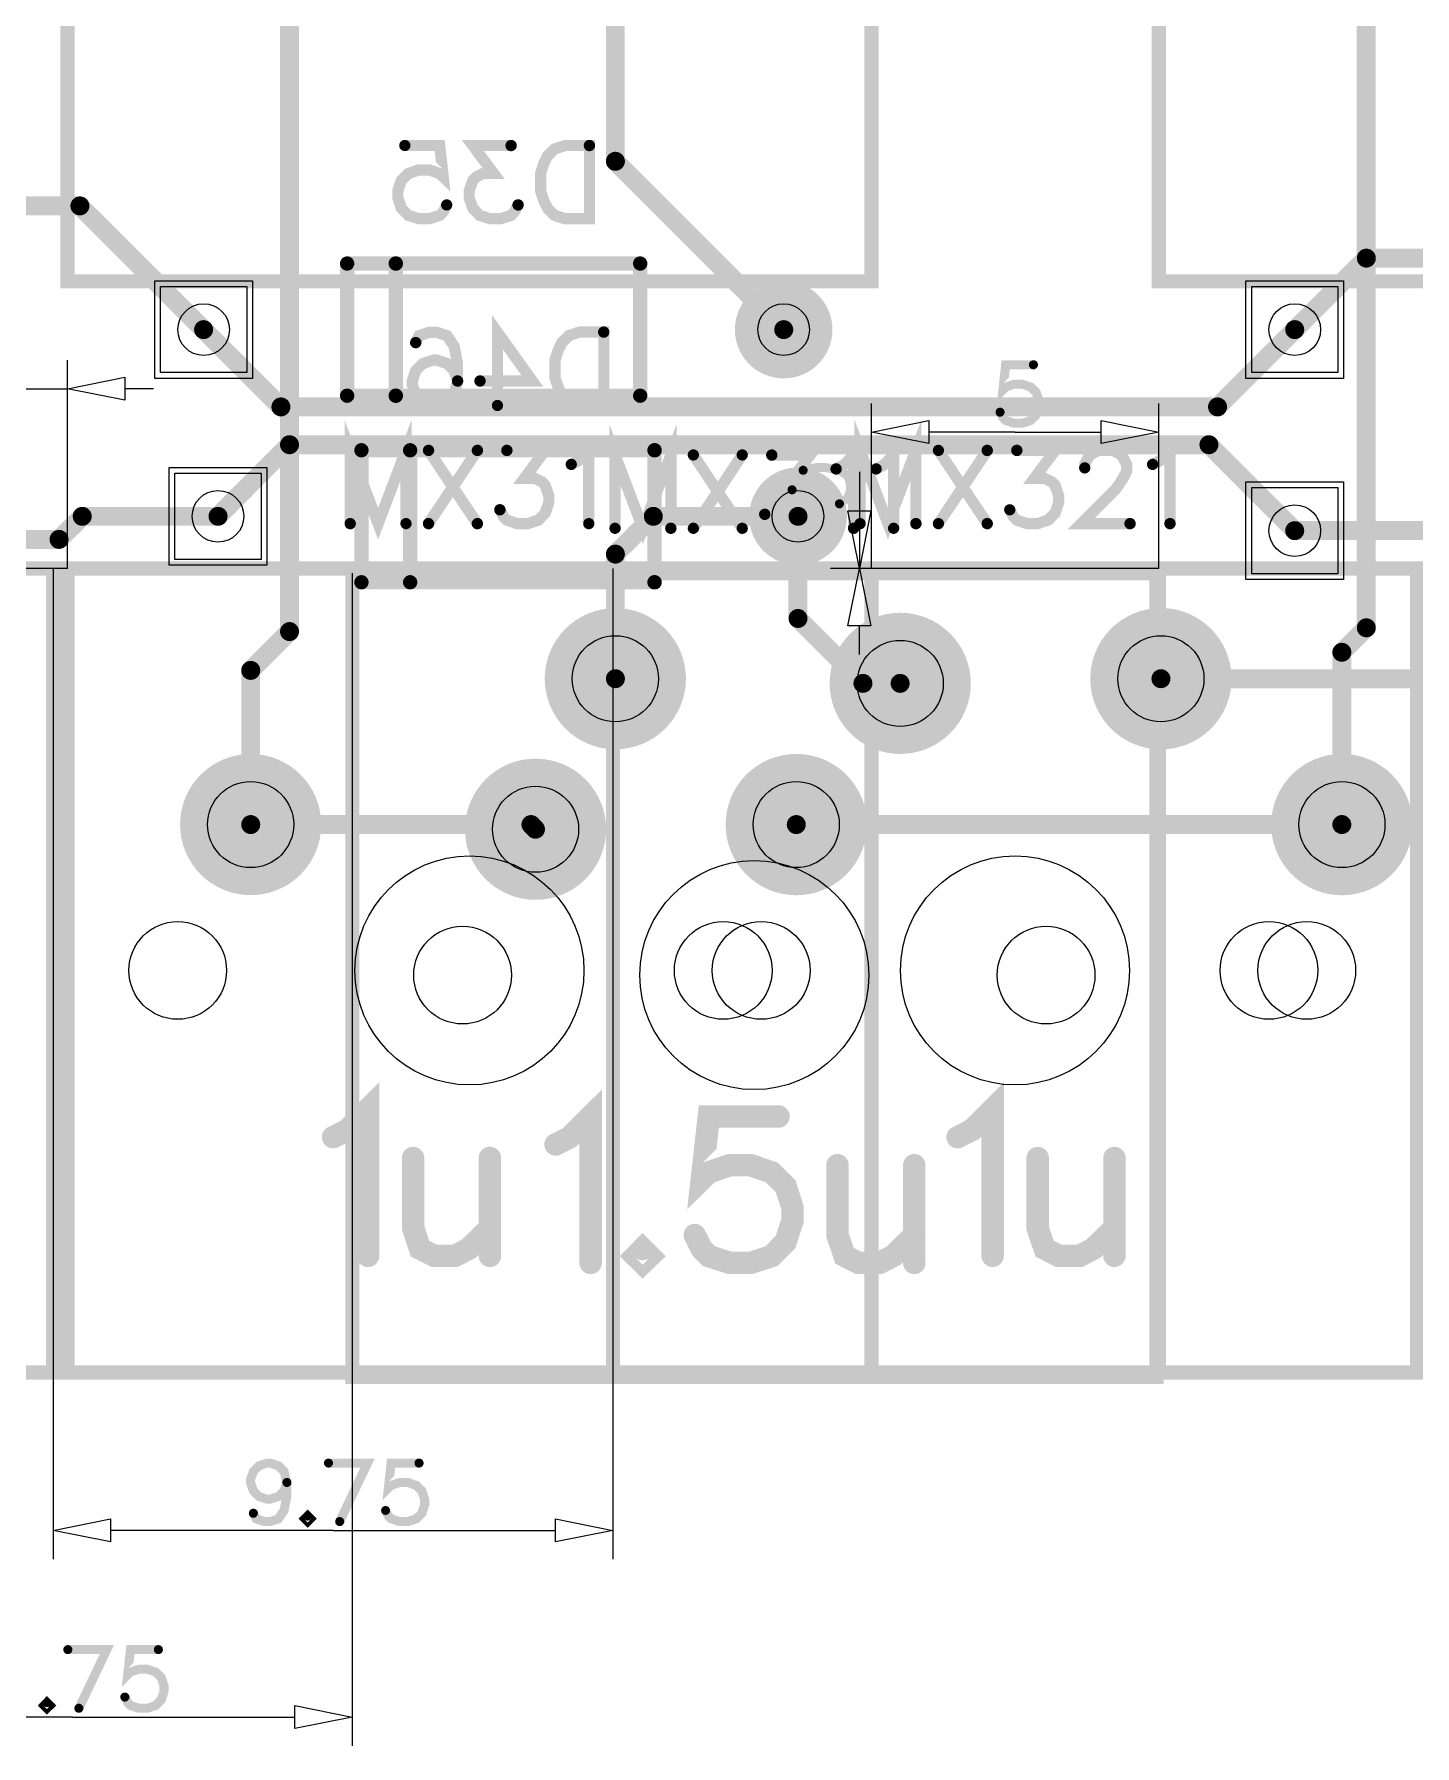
# Model space of a CAD drawing. Extents: x -0.36 to 9.09, y -0.26 to 3.18.
# Drawn here: x 0.725 to 1.672, y -0.256 to 0.917 of the extents above; entities that cross this region are included whole.
import ezdxf

# ---------------------------------------------------------------- set-up
doc = ezdxf.new("R2010")
doc.units = 0
for name, color, linetype in [('Board_Outline', 13, 'CONTINUOUS'), ('Bottom', 6, 'CONTINUOUS'), ('Bottom_Mask', 10, 'CONTINUOUS'), ('Bottom_Silk', 11, 'CONTINUOUS'), ('Drill_Bottom', 8, 'CONTINUOUS'), ('Drill_Top', 7, 'CONTINUOUS'), ('Top', 5, 'CONTINUOUS'), ('Top_Assy', 1, 'CONTINUOUS'), ('Top_Dimension', 14, 'CONTINUOUS'), ('Top_Mask', 3, 'CONTINUOUS'), ('Top_Silk', 2, 'CONTINUOUS')]:
    doc.layers.add(name, color=color, linetype=linetype)

msp = doc.modelspace()

# ---------------------------------------------------------------- linework, layer by layer
at = {"layer": 'Board_Outline', "linetype": 'CONTINUOUS', "const_width": 0.0055}
msp.add_lwpolyline([(0, 2.7953), (8.7795, 2.7953), (8.7795, 0), (0, 0), (0, 2.7953)], dxfattribs=at)
at = {"layer": 'Bottom', "linetype": 'CONTINUOUS', "const_width": 0.013}
for points in [[(1.1236, 0.8303), (1.1236, 1.2236)], [(0.9002, 1.0218), (0.9002, 0.5079)], [(1.6384, 1.0064), (1.6384, 0.5105)], [(1.239, 0.7149), (1.1236, 0.8303)], [(1.1496, 0.5869), (1.1236, 0.561)], [(1.2488, 0.5869), (1.1496, 0.5869)], [(1.2488, 0.5169), (1.2488, 0.5869)], [(1.1236, 0.561), (1.1236, 0.4756)], [(1.2933, 0.4724), (1.2488, 0.5169)], [(1.6384, 0.5105), (1.6217, 0.4937)], [(0.9002, 0.5079), (0.8736, 0.4813)], [(1.6217, 0.4937), (1.6217, 0.3756)], [(0.8736, 0.4813), (0.8736, 0.3756)], [(1.3189, 0.4724), (1.2933, 0.4724)], [(1.3189, 0.4724), (1.3189, 0.4724)]]:
    msp.add_lwpolyline(points, dxfattribs=at)
at = {"layer": 'Bottom', "linetype": 'CONTINUOUS'}
for points, const_width in [([(1.1204, 0.8303, 1), (1.1269, 0.8303, 1), (1.1204, 0.8303, 1)], 0.0065), ([(1.1204, 0.8303, 1), (1.1269, 0.8303, 1), (1.1204, 0.8303, 1)], 0.0065), ([(1.2538, 0.7149, 1), (1.2242, 0.7149, 1), (1.2538, 0.7149, 1)], 0.0295), ([(1.2358, 0.7149, 1), (1.2423, 0.7149, 1), (1.2358, 0.7149, 1)], 0.0065), ([(1.2636, 0.5869, 1), (1.2341, 0.5869, 1), (1.2636, 0.5869, 1)], 0.0295), ([(1.1464, 0.5869, 1), (1.1529, 0.5869, 1), (1.1464, 0.5869, 1)], 0.0065), ([(1.1464, 0.5869, 1), (1.1529, 0.5869, 1), (1.1464, 0.5869, 1)], 0.0065), ([(1.2456, 0.5869, 1), (1.2521, 0.5869, 1), (1.2456, 0.5869, 1)], 0.0065), ([(1.2456, 0.5869, 1), (1.2521, 0.5869, 1), (1.2456, 0.5869, 1)], 0.0065), ([(1.1204, 0.561, 1), (1.1269, 0.561, 1), (1.1204, 0.561, 1)], 0.0065), ([(1.1204, 0.561, 1), (1.1269, 0.561, 1), (1.1204, 0.561, 1)], 0.0065), ([(1.1459, 0.4756, 1), (1.1014, 0.4756, 1), (1.1459, 0.4756, 1)], 0.0445), ([(1.2456, 0.5169, 1), (1.2521, 0.5169, 1), (1.2456, 0.5169, 1)], 0.0065), ([(1.2456, 0.5169, 1), (1.2521, 0.5169, 1), (1.2456, 0.5169, 1)], 0.0065), ([(1.3411, 0.4724, 1), (1.2966, 0.4724, 1), (1.3411, 0.4724, 1)], 0.0445), ([(1.5199, 0.4756, 1), (1.4754, 0.4756, 1), (1.5199, 0.4756, 1)], 0.0445), ([(1.6352, 0.5105, 1), (1.6417, 0.5105, 1), (1.6352, 0.5105, 1)], 0.0065), ([(1.6352, 0.5105, 1), (1.6417, 0.5105, 1), (1.6352, 0.5105, 1)], 0.0065), ([(0.897, 0.5079, 1), (0.9035, 0.5079, 1), (0.897, 0.5079, 1)], 0.0065), ([(0.897, 0.5079, 1), (0.9035, 0.5079, 1), (0.897, 0.5079, 1)], 0.0065), ([(1.6184, 0.4937, 1), (1.6249, 0.4937, 1), (1.6184, 0.4937, 1)], 0.0065), ([(1.6184, 0.4937, 1), (1.6249, 0.4937, 1), (1.6184, 0.4937, 1)], 0.0065), ([(0.8704, 0.4813, 1), (0.8769, 0.4813, 1), (0.8704, 0.4813, 1)], 0.0065), ([(0.8704, 0.4813, 1), (0.8769, 0.4813, 1), (0.8704, 0.4813, 1)], 0.0065), ([(1.1204, 0.4756, 1), (1.1269, 0.4756, 1), (1.1204, 0.4756, 1)], 0.0065), ([(1.2901, 0.4724, 1), (1.2966, 0.4724, 1), (1.2901, 0.4724, 1)], 0.0065), ([(1.2901, 0.4724, 1), (1.2966, 0.4724, 1), (1.2901, 0.4724, 1)], 0.0065), ([(1.3156, 0.4724, 1), (1.3221, 0.4724, 1), (1.3156, 0.4724, 1)], 0.0065), ([(1.3156, 0.4724, 1), (1.3221, 0.4724, 1), (1.3156, 0.4724, 1)], 0.0065), ([(0.8959, 0.3756, 1), (0.8514, 0.3756, 1), (0.8959, 0.3756, 1)], 0.0445), ([(1.0911, 0.3724, 1), (1.0466, 0.3724, 1), (1.0911, 0.3724, 1)], 0.0445), ([(1.2699, 0.3756, 1), (1.2254, 0.3756, 1), (1.2699, 0.3756, 1)], 0.0445), ([(1.6439, 0.3756, 1), (1.5994, 0.3756, 1), (1.6439, 0.3756, 1)], 0.0445), ([(0.8704, 0.3756, 1), (0.8769, 0.3756, 1), (0.8704, 0.3756, 1)], 0.0065), ([(1.6184, 0.3756, 1), (1.6249, 0.3756, 1), (1.6184, 0.3756, 1)], 0.0065)]:
    msp.add_lwpolyline(points, format="xyb", dxfattribs=dict(at, const_width=const_width))
for points in [[(0.8709, 0.6854), (0.8118, 0.6854), (0.8118, 0.7444), (0.8709, 0.7444), (0.8709, 0.6854)], [(1.6189, 0.6854), (1.5599, 0.6854), (1.5599, 0.7444), (1.6189, 0.7444), (1.6189, 0.6854)], [(0.8807, 0.5574), (0.8217, 0.5574), (0.8217, 0.6165), (0.8807, 0.6165), (0.8807, 0.5574)], [(1.6189, 0.5476), (1.5599, 0.5476), (1.5599, 0.6066), (1.6189, 0.6066), (1.6189, 0.5476)]]:
    msp.add_lwpolyline(points, dxfattribs=at)
at = {"layer": 'Bottom_Mask', "linetype": 'CONTINUOUS'}
for points in [[(0.8748, 0.6814), (0.8079, 0.6814), (0.8079, 0.7484), (0.8748, 0.7484), (0.8748, 0.6814)], [(1.6229, 0.6814), (1.5559, 0.6814), (1.5559, 0.7484), (1.6229, 0.7484), (1.6229, 0.6814)], [(0.8847, 0.5535), (0.8177, 0.5535), (0.8177, 0.6204), (0.8847, 0.6204), (0.8847, 0.5535)], [(1.6229, 0.5436), (1.5559, 0.5436), (1.5559, 0.6106), (1.6229, 0.6106), (1.6229, 0.5436)]]:
    msp.add_lwpolyline(points, dxfattribs=at)
for points, const_width in [([(1.2557, 0.7149, 1), (1.2223, 0.7149, 1), (1.2557, 0.7149, 1)], 0.0335), ([(1.2223, 0.7149, 1), (1.2557, 0.7149, 1), (1.2223, 0.7149, 1)], 0.0335), ([(1.2656, 0.5869, 1), (1.2321, 0.5869, 1), (1.2656, 0.5869, 1)], 0.0335), ([(1.2321, 0.5869, 1), (1.2656, 0.5869, 1), (1.2321, 0.5869, 1)], 0.0335), ([(1.1478, 0.4756, 1), (1.0994, 0.4756, 1), (1.1478, 0.4756, 1)], 0.0484), ([(1.0994, 0.4756, 1), (1.1478, 0.4756, 1), (1.0994, 0.4756, 1)], 0.0484), ([(1.3431, 0.4724, 1), (1.2947, 0.4724, 1), (1.3431, 0.4724, 1)], 0.0484), ([(1.2947, 0.4724, 1), (1.3431, 0.4724, 1), (1.2947, 0.4724, 1)], 0.0484), ([(1.5219, 0.4756, 1), (1.4734, 0.4756, 1), (1.5219, 0.4756, 1)], 0.0484), ([(1.4734, 0.4756, 1), (1.5219, 0.4756, 1), (1.4734, 0.4756, 1)], 0.0484), ([(0.8978, 0.3756, 1), (0.8494, 0.3756, 1), (0.8978, 0.3756, 1)], 0.0484), ([(0.8494, 0.3756, 1), (0.8978, 0.3756, 1), (0.8494, 0.3756, 1)], 0.0484), ([(1.2719, 0.3756, 1), (1.2234, 0.3756, 1), (1.2719, 0.3756, 1)], 0.0484), ([(1.2234, 0.3756, 1), (1.2719, 0.3756, 1), (1.2234, 0.3756, 1)], 0.0484), ([(1.6459, 0.3756, 1), (1.5974, 0.3756, 1), (1.6459, 0.3756, 1)], 0.0484), ([(1.5974, 0.3756, 1), (1.6459, 0.3756, 1), (1.5974, 0.3756, 1)], 0.0484), ([(1.0931, 0.3724, 1), (1.0447, 0.3724, 1), (1.0931, 0.3724, 1)], 0.0484), ([(1.0447, 0.3724, 1), (1.0931, 0.3724, 1), (1.0447, 0.3724, 1)], 0.0484)]:
    msp.add_lwpolyline(points, format="xyb", dxfattribs=dict(at, const_width=const_width))
at = {"layer": 'Bottom_Silk', "linetype": 'CONTINUOUS'}
for points, const_width in [([(0.9793, 0.8411), (1.0032, 0.8411), (1.0056, 0.8196), (1.0032, 0.8219), (0.996, 0.8244), (0.9889, 0.8244), (0.9817, 0.8219), (0.9769, 0.8172), (0.9745, 0.81), (0.9745, 0.8052), (0.9769, 0.7981), (0.9817, 0.7932), (0.9889, 0.7909), (0.996, 0.7909), (1.0032, 0.7932), (1.0056, 0.7957), (1.008, 0.8004)], 0.0077), ([(1.0521, 0.8411), (1.0259, 0.8411), (1.0402, 0.8219), (1.033, 0.8219), (1.0282, 0.8196), (1.0259, 0.8172), (1.0234, 0.81), (1.0234, 0.8052), (1.0259, 0.7981), (1.0306, 0.7932), (1.0378, 0.7909), (1.045, 0.7909), (1.0521, 0.7932), (1.0545, 0.7957), (1.0569, 0.8004)], 0.0077), ([(1.1059, 0.8411), (1.1059, 0.7909), (1.0891, 0.7909), (1.0819, 0.7933), (1.0771, 0.7981), (1.0747, 0.8029), (1.0724, 0.81), (1.0724, 0.822), (1.0747, 0.8292), (1.0771, 0.8339), (1.0819, 0.8387), (1.0891, 0.8411), (1.1059, 0.8411)], 0.0077), ([(0.9397, 0.7602), (0.9397, 0.6696)], 0.0098), ([(0.9397, 0.7602), (1.1407, 0.7602)], 0.0098), ([(0.9731, 0.7602), (0.9731, 0.6696)], 0.0098), ([(1.1407, 0.7602), (1.1407, 0.6696)], 0.0098), ([(0.9868, 0.706), (0.9891, 0.7107), (0.9963, 0.7131), (1.0011, 0.7131), (1.0083, 0.7107), (1.0131, 0.7035), (1.0154, 0.6916), (1.0154, 0.6797), (1.0131, 0.6701), (1.0083, 0.6653), (1.0011, 0.6629), (0.9987, 0.6629), (0.9916, 0.6653), (0.9868, 0.6701), (0.9844, 0.6773), (0.9844, 0.6797), (0.9868, 0.6868), (0.9916, 0.6916), (0.9987, 0.694), (1.0011, 0.694), (1.0083, 0.6916), (1.0131, 0.6868), (1.0154, 0.6797)], 0.0077), ([(1.0428, 0.6629), (1.0428, 0.7131), (1.0667, 0.6797), (1.0309, 0.6797)], 0.0077), ([(1.1157, 0.7132), (1.1157, 0.6629), (1.0989, 0.6629), (1.0917, 0.6653), (1.0869, 0.6701), (1.0846, 0.6749), (1.0822, 0.682), (1.0822, 0.694), (1.0846, 0.7012), (1.0869, 0.706), (1.0917, 0.7108), (1.0989, 0.7132), (1.1157, 0.7132)], 0.0077), ([(0.9397, 0.6696), (1.1407, 0.6696)], 0.0098), ([(0.9496, 0.6322), (0.9496, 0.5417)], 0.0098), ([(0.9496, 0.6322), (1.1505, 0.6322)], 0.0098), ([(0.9829, 0.6322), (0.9829, 0.5417)], 0.0098), ([(1.1505, 0.6322), (1.1505, 0.5417)], 0.0098), ([(0.9496, 0.5417), (1.1505, 0.5417)], 0.0098)]:
    msp.add_lwpolyline(points, dxfattribs=dict(at, const_width=const_width))
for points, const_width in [([(0.9774, 0.8411, 1), (0.9812, 0.8411, 1), (0.9774, 0.8411, 1)], 0.0039), ([(1.0502, 0.8411, 1), (1.0541, 0.8411, 1), (1.0502, 0.8411, 1)], 0.0039), ([(1.1039, 0.8411, 1), (1.1078, 0.8411, 1), (1.1039, 0.8411, 1)], 0.0039), ([(1.0061, 0.8004, 1), (1.0099, 0.8004, 1), (1.0061, 0.8004, 1)], 0.0039), ([(1.055, 0.8004, 1), (1.0589, 0.8004, 1), (1.055, 0.8004, 1)], 0.0039), ([(0.9373, 0.7602, 1), (0.9422, 0.7602, 1), (0.9373, 0.7602, 1)], 0.0049), ([(0.9373, 0.7602, 1), (0.9422, 0.7602, 1), (0.9373, 0.7602, 1)], 0.0049), ([(0.9706, 0.7602, 1), (0.9756, 0.7602, 1), (0.9706, 0.7602, 1)], 0.0049), ([(1.1382, 0.7602, 1), (1.1431, 0.7602, 1), (1.1382, 0.7602, 1)], 0.0049), ([(1.1382, 0.7602, 1), (1.1431, 0.7602, 1), (1.1382, 0.7602, 1)], 0.0049), ([(1.1137, 0.7132, 1), (1.1176, 0.7132, 1), (1.1137, 0.7132, 1)], 0.0039), ([(0.9848, 0.706, 1), (0.9887, 0.706, 1), (0.9848, 0.706, 1)], 0.0039), ([(1.0135, 0.6797, 1), (1.0174, 0.6797, 1), (1.0135, 0.6797, 1)], 0.0039), ([(1.0289, 0.6797, 1), (1.0328, 0.6797, 1), (1.0289, 0.6797, 1)], 0.0039), ([(0.9373, 0.6696, 1), (0.9422, 0.6696, 1), (0.9373, 0.6696, 1)], 0.0049), ([(0.9373, 0.6696, 1), (0.9422, 0.6696, 1), (0.9373, 0.6696, 1)], 0.0049), ([(0.9706, 0.6696, 1), (0.9756, 0.6696, 1), (0.9706, 0.6696, 1)], 0.0049), ([(1.1382, 0.6696, 1), (1.1431, 0.6696, 1), (1.1382, 0.6696, 1)], 0.0049), ([(1.1382, 0.6696, 1), (1.1431, 0.6696, 1), (1.1382, 0.6696, 1)], 0.0049), ([(1.0409, 0.6629, 1), (1.0447, 0.6629, 1), (1.0409, 0.6629, 1)], 0.0039), ([(0.9471, 0.6322, 1), (0.952, 0.6322, 1), (0.9471, 0.6322, 1)], 0.0049), ([(0.9471, 0.6322, 1), (0.952, 0.6322, 1), (0.9471, 0.6322, 1)], 0.0049), ([(0.9805, 0.6322, 1), (0.9854, 0.6322, 1), (0.9805, 0.6322, 1)], 0.0049), ([(1.148, 0.6322, 1), (1.153, 0.6322, 1), (1.148, 0.6322, 1)], 0.0049), ([(1.148, 0.6322, 1), (1.153, 0.6322, 1), (1.148, 0.6322, 1)], 0.0049), ([(0.9471, 0.5417, 1), (0.952, 0.5417, 1), (0.9471, 0.5417, 1)], 0.0049), ([(0.9471, 0.5417, 1), (0.952, 0.5417, 1), (0.9471, 0.5417, 1)], 0.0049), ([(0.9805, 0.5417, 1), (0.9854, 0.5417, 1), (0.9805, 0.5417, 1)], 0.0049), ([(1.148, 0.5417, 1), (1.153, 0.5417, 1), (1.148, 0.5417, 1)], 0.0049), ([(1.148, 0.5417, 1), (1.153, 0.5417, 1), (1.148, 0.5417, 1)], 0.0049)]:
    msp.add_lwpolyline(points, format="xyb", dxfattribs=dict(at, const_width=const_width))
at = {"layer": 'Drill_Bottom'}
for centre, radius in [((0.8414, 0.7149), 0.0177), ((1.239, 0.7149), 0.0177), ((1.5894, 0.7149), 0.0177), ((0.8512, 0.5869), 0.0177), ((1.2488, 0.5869), 0.0177), ((1.5894, 0.5771), 0.0177), ((1.1236, 0.4756), 0.0295), ((1.4976, 0.4756), 0.0295), ((1.3189, 0.4724), 0.0295), ((0.8736, 0.3756), 0.0295), ((1.0689, 0.3724), 0.0295), ((1.2476, 0.3756), 0.0295), ((1.6217, 0.3756), 0.0295), ((1.0236, 0.2756), 0.0785), ((1.3976, 0.2756), 0.0785), ((1.2189, 0.2724), 0.0785), ((0.8236, 0.2756), 0.0335), ((1.0189, 0.2724), 0.0335), ((1.1976, 0.2756), 0.0335), ((1.2236, 0.2756), 0.0335), ((1.4189, 0.2724), 0.0335), ((1.5717, 0.2756), 0.0335), ((1.5976, 0.2756), 0.0335)]:
    msp.add_circle(centre, radius, dxfattribs=at)
at = {"layer": 'Drill_Top'}
for centre, radius in [((0.8414, 0.7149), 0.0177), ((1.239, 0.7149), 0.0177), ((1.5894, 0.7149), 0.0177), ((0.8512, 0.5869), 0.0177), ((1.2488, 0.5869), 0.0177), ((1.5894, 0.5771), 0.0177), ((1.1236, 0.4756), 0.0295), ((1.4976, 0.4756), 0.0295), ((1.3189, 0.4724), 0.0295), ((0.8736, 0.3756), 0.0295), ((1.0689, 0.3724), 0.0295), ((1.2476, 0.3756), 0.0295), ((1.6217, 0.3756), 0.0295), ((1.0236, 0.2756), 0.0785), ((1.3976, 0.2756), 0.0785), ((1.2189, 0.2724), 0.0785), ((0.8236, 0.2756), 0.0335), ((1.0189, 0.2724), 0.0335), ((1.1976, 0.2756), 0.0335), ((1.2236, 0.2756), 0.0335), ((1.4189, 0.2724), 0.0335), ((1.5717, 0.2756), 0.0335), ((1.5976, 0.2756), 0.0335)]:
    msp.add_circle(centre, radius, dxfattribs=at)
at = {"layer": 'Top', "linetype": 'CONTINUOUS', "const_width": 0.013}
for points in [[(0.7565, 0.7997), (0.1683, 0.7997)], [(0.8414, 0.7149), (0.7565, 0.7997)], [(1.6384, 0.7639), (1.5894, 0.7149)], [(2.2983, 0.7639), (1.6384, 0.7639)], [(0.8943, 0.6619), (0.8414, 0.7149)], [(1.5894, 0.7149), (1.5364, 0.6619)], [(1.5364, 0.6619), (0.8943, 0.6619)], [(0.9002, 0.636), (0.8512, 0.5869)], [(1.5305, 0.636), (0.9002, 0.636)], [(1.5894, 0.5771), (1.5305, 0.636)], [(0.7582, 0.5869), (0.7423, 0.5711)], [(0.8512, 0.5869), (0.7582, 0.5869)], [(0.7423, 0.5711), (0.6049, 0.5711)], [(1.8981, 0.5771), (1.5894, 0.5771)], [(1.8717, 0.4756), (1.4976, 0.4756)], [(0.8736, 0.3756), (1.0657, 0.3756)], [(1.0657, 0.3756), (1.0689, 0.3724)], [(1.0689, 0.3724), (1.0689, 0.3724)], [(1.6217, 0.3756), (1.2476, 0.3756)]]:
    msp.add_lwpolyline(points, dxfattribs=at)
at = {"layer": 'Top', "linetype": 'CONTINUOUS'}
for points, const_width in [([(0.7533, 0.7997, 1), (0.7598, 0.7997, 1), (0.7533, 0.7997, 1)], 0.0065), ([(0.7533, 0.7997, 1), (0.7598, 0.7997, 1), (0.7533, 0.7997, 1)], 0.0065), ([(1.6352, 0.7639, 1), (1.6417, 0.7639, 1), (1.6352, 0.7639, 1)], 0.0065), ([(1.6352, 0.7639, 1), (1.6417, 0.7639, 1), (1.6352, 0.7639, 1)], 0.0065), ([(1.2538, 0.7149, 1), (1.2242, 0.7149, 1), (1.2538, 0.7149, 1)], 0.0295), ([(0.8381, 0.7149, 1), (0.8446, 0.7149, 1), (0.8381, 0.7149, 1)], 0.0065), ([(0.8381, 0.7149, 1), (0.8446, 0.7149, 1), (0.8381, 0.7149, 1)], 0.0065), ([(1.5861, 0.7149, 1), (1.5926, 0.7149, 1), (1.5861, 0.7149, 1)], 0.0065), ([(1.5861, 0.7149, 1), (1.5926, 0.7149, 1), (1.5861, 0.7149, 1)], 0.0065), ([(0.8911, 0.6619, 1), (0.8976, 0.6619, 1), (0.8911, 0.6619, 1)], 0.0065), ([(0.8911, 0.6619, 1), (0.8976, 0.6619, 1), (0.8911, 0.6619, 1)], 0.0065), ([(1.5332, 0.6619, 1), (1.5397, 0.6619, 1), (1.5332, 0.6619, 1)], 0.0065), ([(1.5332, 0.6619, 1), (1.5397, 0.6619, 1), (1.5332, 0.6619, 1)], 0.0065), ([(0.897, 0.636, 1), (0.9035, 0.636, 1), (0.897, 0.636, 1)], 0.0065), ([(0.897, 0.636, 1), (0.9035, 0.636, 1), (0.897, 0.636, 1)], 0.0065), ([(1.5273, 0.636, 1), (1.5338, 0.636, 1), (1.5273, 0.636, 1)], 0.0065), ([(1.5273, 0.636, 1), (1.5338, 0.636, 1), (1.5273, 0.636, 1)], 0.0065), ([(1.2636, 0.5869, 1), (1.2341, 0.5869, 1), (1.2636, 0.5869, 1)], 0.0295), ([(0.7549, 0.5869, 1), (0.7614, 0.5869, 1), (0.7549, 0.5869, 1)], 0.0065), ([(0.7549, 0.5869, 1), (0.7614, 0.5869, 1), (0.7549, 0.5869, 1)], 0.0065), ([(0.848, 0.5869, 1), (0.8545, 0.5869, 1), (0.848, 0.5869, 1)], 0.0065), ([(0.848, 0.5869, 1), (0.8545, 0.5869, 1), (0.848, 0.5869, 1)], 0.0065), ([(0.739, 0.5711, 1), (0.7455, 0.5711, 1), (0.739, 0.5711, 1)], 0.0065), ([(0.739, 0.5711, 1), (0.7455, 0.5711, 1), (0.739, 0.5711, 1)], 0.0065), ([(1.5861, 0.5771, 1), (1.5926, 0.5771, 1), (1.5861, 0.5771, 1)], 0.0065), ([(1.5861, 0.5771, 1), (1.5926, 0.5771, 1), (1.5861, 0.5771, 1)], 0.0065), ([(1.1459, 0.4756, 1), (1.1014, 0.4756, 1), (1.1459, 0.4756, 1)], 0.0445), ([(1.3411, 0.4724, 1), (1.2966, 0.4724, 1), (1.3411, 0.4724, 1)], 0.0445), ([(1.5199, 0.4756, 1), (1.4754, 0.4756, 1), (1.5199, 0.4756, 1)], 0.0445), ([(1.4944, 0.4756, 1), (1.5009, 0.4756, 1), (1.4944, 0.4756, 1)], 0.0065), ([(0.8959, 0.3756, 1), (0.8514, 0.3756, 1), (0.8959, 0.3756, 1)], 0.0445), ([(1.0911, 0.3724, 1), (1.0466, 0.3724, 1), (1.0911, 0.3724, 1)], 0.0445), ([(1.2699, 0.3756, 1), (1.2254, 0.3756, 1), (1.2699, 0.3756, 1)], 0.0445), ([(1.6439, 0.3756, 1), (1.5994, 0.3756, 1), (1.6439, 0.3756, 1)], 0.0445), ([(0.8704, 0.3756, 1), (0.8769, 0.3756, 1), (0.8704, 0.3756, 1)], 0.0065), ([(1.0625, 0.3756, 1), (1.069, 0.3756, 1), (1.0625, 0.3756, 1)], 0.0065), ([(1.0625, 0.3756, 1), (1.069, 0.3756, 1), (1.0625, 0.3756, 1)], 0.0065), ([(1.0656, 0.3724, 1), (1.0721, 0.3724, 1), (1.0656, 0.3724, 1)], 0.0065), ([(1.0656, 0.3724, 1), (1.0721, 0.3724, 1), (1.0656, 0.3724, 1)], 0.0065), ([(1.2444, 0.3756, 1), (1.2509, 0.3756, 1), (1.2444, 0.3756, 1)], 0.0065), ([(1.6184, 0.3756, 1), (1.6249, 0.3756, 1), (1.6184, 0.3756, 1)], 0.0065)]:
    msp.add_lwpolyline(points, format="xyb", dxfattribs=dict(at, const_width=const_width))
for points in [[(0.8709, 0.6854), (0.8118, 0.6854), (0.8118, 0.7444), (0.8709, 0.7444), (0.8709, 0.6854)], [(1.6189, 0.6854), (1.5599, 0.6854), (1.5599, 0.7444), (1.6189, 0.7444), (1.6189, 0.6854)], [(0.8807, 0.5574), (0.8217, 0.5574), (0.8217, 0.6165), (0.8807, 0.6165), (0.8807, 0.5574)], [(1.6189, 0.5476), (1.5599, 0.5476), (1.5599, 0.6066), (1.6189, 0.6066), (1.6189, 0.5476)]]:
    msp.add_lwpolyline(points, dxfattribs=at)
at = {"layer": 'Top_Assy', "linetype": 'CONTINUOUS', "const_width": 0.0154}
for points in [[(0.9301, 0.1613), (0.9397, 0.1661), (0.9541, 0.1804), (0.9541, 0.08)], [(1.0827, 0.1563), (1.0923, 0.1612), (1.1067, 0.1755), (1.1067, 0.0751)], [(1.3583, 0.1613), (1.3679, 0.1661), (1.3823, 0.1804), (1.3823, 0.08)], [(1.2354, 0.1755), (1.1877, 0.1755), (1.1829, 0.1325), (1.1877, 0.1372), (1.202, 0.1421), (1.2163, 0.1421), (1.2307, 0.1372), (1.2403, 0.1277), (1.245, 0.1133), (1.245, 0.1038), (1.2403, 0.0895), (1.2307, 0.0798), (1.2163, 0.0751), (1.202, 0.0751), (1.1877, 0.0798), (1.1829, 0.0847), (1.178, 0.0942)], [(0.985, 0.147), (0.985, 0.0991), (0.9897, 0.0849), (0.9994, 0.08), (1.0137, 0.08), (1.0232, 0.0849), (1.0376, 0.0991)], [(1.0376, 0.147), (1.0376, 0.08)], [(1.4131, 0.147), (1.4131, 0.0991), (1.4179, 0.0849), (1.4275, 0.08), (1.4419, 0.08), (1.4514, 0.0849), (1.4658, 0.0991)], [(1.4658, 0.147), (1.4658, 0.08)], [(1.2759, 0.1421), (1.2759, 0.0942), (1.2807, 0.08), (1.2903, 0.0751), (1.3046, 0.0751), (1.3142, 0.08), (1.3285, 0.0942)], [(1.3285, 0.1421), (1.3285, 0.0751)], [(1.1423, 0.0847), (1.1375, 0.0798), (1.1423, 0.0751), (1.1472, 0.0798), (1.1423, 0.0847)]]:
    msp.add_lwpolyline(points, dxfattribs=at)
at = {"layer": 'Top_Assy', "linetype": 'CONTINUOUS', "const_width": 0.0077}
for points in [[(1.2315, 0.1755, 1), (1.2393, 0.1755, 1), (1.2315, 0.1755, 1)], [(0.9263, 0.1613, 1), (0.934, 0.1613, 1), (0.9263, 0.1613, 1)], [(1.3544, 0.1613, 1), (1.3621, 0.1613, 1), (1.3544, 0.1613, 1)], [(0.9811, 0.147, 1), (0.9888, 0.147, 1), (0.9811, 0.147, 1)], [(1.0337, 0.147, 1), (1.0415, 0.147, 1), (1.0337, 0.147, 1)], [(1.0788, 0.1563, 1), (1.0865, 0.1563, 1), (1.0788, 0.1563, 1)], [(1.4093, 0.147, 1), (1.417, 0.147, 1), (1.4093, 0.147, 1)], [(1.4619, 0.147, 1), (1.4696, 0.147, 1), (1.4619, 0.147, 1)], [(1.272, 0.1421, 1), (1.2798, 0.1421, 1), (1.272, 0.1421, 1)], [(1.3247, 0.1421, 1), (1.3324, 0.1421, 1), (1.3247, 0.1421, 1)], [(1.0337, 0.0991, 1), (1.0415, 0.0991, 1), (1.0337, 0.0991, 1)], [(1.4619, 0.0991, 1), (1.4696, 0.0991, 1), (1.4619, 0.0991, 1)], [(1.1742, 0.0942, 1), (1.1819, 0.0942, 1), (1.1742, 0.0942, 1)], [(1.3247, 0.0942, 1), (1.3324, 0.0942, 1), (1.3247, 0.0942, 1)], [(0.9502, 0.08, 1), (0.958, 0.08, 1), (0.9502, 0.08, 1)], [(1.0337, 0.08, 1), (1.0415, 0.08, 1), (1.0337, 0.08, 1)], [(1.1028, 0.0751, 1), (1.1105, 0.0751, 1), (1.1028, 0.0751, 1)], [(1.1384, 0.0847, 1), (1.1462, 0.0847, 1), (1.1384, 0.0847, 1)], [(1.3247, 0.0751, 1), (1.3324, 0.0751, 1), (1.3247, 0.0751, 1)], [(1.3784, 0.08, 1), (1.3861, 0.08, 1), (1.3784, 0.08, 1)], [(1.4619, 0.08, 1), (1.4696, 0.08, 1), (1.4619, 0.08, 1)]]:
    msp.add_lwpolyline(points, format="xyb", dxfattribs=at)
at = {"layer": 'Top_Dimension', "linetype": 'CONTINUOUS'}
for points in [[(0.748, 0.5512), (0.748, 0.694)], [(0.748, 0.6744), (0.7874, 0.6822), (0.7874, 0.6665), (0.748, 0.6744)], [(0.5594, 0.6744), (0.748, 0.6744)], [(0.8071, 0.6744), (0.7874, 0.6744)], [(1.2992, 0.5512), (1.2992, 0.6643)], [(1.4961, 0.5512), (1.4961, 0.6643)], [(1.2992, 0.6446), (1.3386, 0.6525), (1.3386, 0.6368), (1.2992, 0.6446)], [(1.4961, 0.6446), (1.4567, 0.6368), (1.4567, 0.6525), (1.4961, 0.6446)], [(1.3976, 0.6446), (1.3386, 0.6446)], [(1.3976, 0.6446), (1.4567, 0.6446)], [(1.2909, 0.6173), (1.2909, 0.5512)], [(1.2909, 0.6102), (1.2909, 0.5906)], [(1.2909, 0.5512), (1.283, 0.5906), (1.2988, 0.5906), (1.2909, 0.5512)], [(0.748, 0.5512), (0.5937, 0.5512)], [(0.7382, 0.5512), (0.7382, -0.128)], [(0.9433, 0.548), (0.9433, -0.2559)], [(1.122, 0.5512), (1.122, -0.128)], [(1.2992, 0.5512), (1.2712, 0.5512)], [(1.4961, 0.5512), (1.2712, 0.5512)], [(1.2909, 0.5512), (1.2988, 0.5118), (1.283, 0.5118), (1.2909, 0.5512)], [(1.2909, 0.5512), (1.2909, 0.5512)], [(1.2909, 0.4921), (1.2909, 0.5118)], [(0.7382, -0.1083), (0.7776, -0.1004), (0.7776, -0.1161), (0.7382, -0.1083)], [(1.122, -0.1083), (1.0827, -0.1161), (1.0827, -0.1004), (1.122, -0.1083)], [(0.9301, -0.1083), (0.7776, -0.1083)], [(0.9301, -0.1083), (1.0827, -0.1083)], [(0.9433, -0.2362), (0.9039, -0.2441), (0.9039, -0.2283), (0.9433, -0.2362)], [(0.7514, -0.2362), (0.5988, -0.2362)], [(0.7514, -0.2362), (0.9039, -0.2362)]]:
    msp.add_lwpolyline(points, dxfattribs=at)
at = {"layer": 'Top_Dimension', "linetype": 'CONTINUOUS', "const_width": 0.0062}
for points in [[(1.4103, 0.6908), (1.3912, 0.6908), (1.3893, 0.6736), (1.3912, 0.6755), (1.3969, 0.6775), (1.4026, 0.6775), (1.4084, 0.6755), (1.4122, 0.6717), (1.4141, 0.666), (1.4141, 0.6622), (1.4122, 0.6564), (1.4084, 0.6526), (1.4026, 0.6507), (1.3969, 0.6507), (1.3912, 0.6526), (1.3893, 0.6545), (1.3873, 0.6583)], [(1.2447, 0.6051), (1.2466, 0.5994), (1.2524, 0.5955), (1.2619, 0.5936), (1.2677, 0.5936), (1.2772, 0.5955), (1.283, 0.5994), (1.2849, 0.6051), (1.2849, 0.6089), (1.283, 0.6147), (1.2772, 0.6185), (1.2677, 0.6204), (1.2619, 0.6204), (1.2524, 0.6185), (1.2466, 0.6147), (1.2447, 0.6089), (1.2447, 0.6051)], [(1.2524, 0.6185), (1.2772, 0.5955)], [(0.8984, -0.0754), (0.8965, -0.0812), (0.8927, -0.085), (0.8869, -0.0869), (0.885, -0.0869), (0.8793, -0.085), (0.8755, -0.0812), (0.8735, -0.0754), (0.8735, -0.0735), (0.8755, -0.0678), (0.8793, -0.064), (0.885, -0.0621), (0.8869, -0.0621), (0.8927, -0.064), (0.8965, -0.0678), (0.8984, -0.0754), (0.8984, -0.085), (0.8965, -0.0946), (0.8927, -0.1003), (0.8869, -0.1022), (0.8831, -0.1022), (0.8774, -0.1003), (0.8755, -0.0965)], [(0.9346, -0.1022), (0.9538, -0.0621), (0.927, -0.0621)], [(0.9891, -0.0621), (0.9699, -0.0621), (0.968, -0.0793), (0.9699, -0.0774), (0.9757, -0.0754), (0.9814, -0.0754), (0.9871, -0.0774), (0.991, -0.0812), (0.9929, -0.0869), (0.9929, -0.0907), (0.991, -0.0965), (0.9871, -0.1003), (0.9814, -0.1022), (0.9757, -0.1022), (0.9699, -0.1003), (0.968, -0.0984), (0.9661, -0.0946)], [(0.9127, -0.0984), (0.9108, -0.1003), (0.9127, -0.1022), (0.9146, -0.1003), (0.9127, -0.0984)], [(0.7559, -0.2302), (0.775, -0.19), (0.7482, -0.19)], [(0.8103, -0.19), (0.7912, -0.19), (0.7893, -0.2072), (0.7912, -0.2053), (0.797, -0.2034), (0.8027, -0.2034), (0.8084, -0.2053), (0.8123, -0.2091), (0.8142, -0.2149), (0.8142, -0.2187), (0.8123, -0.2244), (0.8084, -0.2283), (0.8027, -0.2302), (0.797, -0.2302), (0.7912, -0.2283), (0.7893, -0.2263), (0.7874, -0.2225)], [(0.7339, -0.2263), (0.732, -0.2283), (0.7339, -0.2302), (0.7359, -0.2283), (0.7339, -0.2263)]]:
    msp.add_lwpolyline(points, dxfattribs=at)
at = {"layer": 'Top_Dimension', "linetype": 'CONTINUOUS', "const_width": 0.0031}
for points in [[(1.4087, 0.6908, 1), (1.4118, 0.6908, 1), (1.4087, 0.6908, 1)], [(1.3858, 0.6583, 1), (1.3889, 0.6583, 1), (1.3858, 0.6583, 1)], [(1.2508, 0.6185, 1), (1.2539, 0.6185, 1), (1.2508, 0.6185, 1)], [(1.2432, 0.6051, 1), (1.2463, 0.6051, 1), (1.2432, 0.6051, 1)], [(1.2757, 0.5955, 1), (1.2788, 0.5955, 1), (1.2757, 0.5955, 1)], [(0.9254, -0.0621, 1), (0.9285, -0.0621, 1), (0.9254, -0.0621, 1)], [(0.9875, -0.0621, 1), (0.9906, -0.0621, 1), (0.9875, -0.0621, 1)], [(0.8969, -0.0754, 1), (0.9, -0.0754, 1), (0.8969, -0.0754, 1)], [(0.8739, -0.0965, 1), (0.877, -0.0965, 1), (0.8739, -0.0965, 1)], [(0.9646, -0.0946, 1), (0.9676, -0.0946, 1), (0.9646, -0.0946, 1)], [(0.9111, -0.0984, 1), (0.9142, -0.0984, 1), (0.9111, -0.0984, 1)], [(0.9331, -0.1022, 1), (0.9362, -0.1022, 1), (0.9331, -0.1022, 1)], [(0.7467, -0.19, 1), (0.7498, -0.19, 1), (0.7467, -0.19, 1)], [(0.8088, -0.19, 1), (0.8119, -0.19, 1), (0.8088, -0.19, 1)], [(0.7858, -0.2225, 1), (0.7889, -0.2225, 1), (0.7858, -0.2225, 1)], [(0.7324, -0.2263, 1), (0.7355, -0.2263, 1), (0.7324, -0.2263, 1)], [(0.7543, -0.2302, 1), (0.7574, -0.2302, 1), (0.7543, -0.2302, 1)]]:
    msp.add_lwpolyline(points, format="xyb", dxfattribs=at)
at = {"layer": 'Top_Mask', "linetype": 'CONTINUOUS'}
for points in [[(0.8748, 0.6814), (0.8079, 0.6814), (0.8079, 0.7484), (0.8748, 0.7484), (0.8748, 0.6814)], [(1.6229, 0.6814), (1.5559, 0.6814), (1.5559, 0.7484), (1.6229, 0.7484), (1.6229, 0.6814)], [(0.8847, 0.5535), (0.8177, 0.5535), (0.8177, 0.6204), (0.8847, 0.6204), (0.8847, 0.5535)], [(1.6229, 0.5436), (1.5559, 0.5436), (1.5559, 0.6106), (1.6229, 0.6106), (1.6229, 0.5436)]]:
    msp.add_lwpolyline(points, dxfattribs=at)
for points, const_width in [([(1.2557, 0.7149, 1), (1.2223, 0.7149, 1), (1.2557, 0.7149, 1)], 0.0335), ([(1.2223, 0.7149, 1), (1.2557, 0.7149, 1), (1.2223, 0.7149, 1)], 0.0335), ([(1.2656, 0.5869, 1), (1.2321, 0.5869, 1), (1.2656, 0.5869, 1)], 0.0335), ([(1.2321, 0.5869, 1), (1.2656, 0.5869, 1), (1.2321, 0.5869, 1)], 0.0335), ([(1.1478, 0.4756, 1), (1.0994, 0.4756, 1), (1.1478, 0.4756, 1)], 0.0484), ([(1.0994, 0.4756, 1), (1.1478, 0.4756, 1), (1.0994, 0.4756, 1)], 0.0484), ([(1.3431, 0.4724, 1), (1.2947, 0.4724, 1), (1.3431, 0.4724, 1)], 0.0484), ([(1.2947, 0.4724, 1), (1.3431, 0.4724, 1), (1.2947, 0.4724, 1)], 0.0484), ([(1.5219, 0.4756, 1), (1.4734, 0.4756, 1), (1.5219, 0.4756, 1)], 0.0484), ([(1.4734, 0.4756, 1), (1.5219, 0.4756, 1), (1.4734, 0.4756, 1)], 0.0484), ([(0.8978, 0.3756, 1), (0.8494, 0.3756, 1), (0.8978, 0.3756, 1)], 0.0484), ([(0.8494, 0.3756, 1), (0.8978, 0.3756, 1), (0.8494, 0.3756, 1)], 0.0484), ([(1.2719, 0.3756, 1), (1.2234, 0.3756, 1), (1.2719, 0.3756, 1)], 0.0484), ([(1.2234, 0.3756, 1), (1.2719, 0.3756, 1), (1.2234, 0.3756, 1)], 0.0484), ([(1.6459, 0.3756, 1), (1.5974, 0.3756, 1), (1.6459, 0.3756, 1)], 0.0484), ([(1.5974, 0.3756, 1), (1.6459, 0.3756, 1), (1.5974, 0.3756, 1)], 0.0484), ([(1.0931, 0.3724, 1), (1.0447, 0.3724, 1), (1.0931, 0.3724, 1)], 0.0484), ([(1.0447, 0.3724, 1), (1.0931, 0.3724, 1), (1.0447, 0.3724, 1)], 0.0484)]:
    msp.add_lwpolyline(points, format="xyb", dxfattribs=dict(at, const_width=const_width))
at = {"layer": 'Top_Silk', "linetype": 'CONTINUOUS'}
for points, const_width in [([(0.748, 1.2992), (1.2992, 1.2992), (1.2992, 0.748), (0.748, 0.748), (0.748, 1.2992)], 0.0098), ([(1.4961, 1.2992), (2.0472, 1.2992), (2.0472, 0.748), (1.4961, 0.748), (1.4961, 1.2992)], 0.0098), ([(0.9801, 0.5819), (0.9801, 0.6321), (0.961, 0.5819), (0.9418, 0.6321), (0.9418, 0.5819)], 0.0077), ([(1.1617, 0.5787), (1.1617, 0.629), (1.1425, 0.5787), (1.1234, 0.629), (1.1234, 0.5787)], 0.0077), ([(1.3296, 0.5819), (1.3296, 0.6321), (1.3105, 0.5819), (1.2914, 0.6321), (1.2914, 0.5819)], 0.0077), ([(0.9955, 0.6321), (1.029, 0.5819)], 0.0077), ([(1.029, 0.6321), (0.9955, 0.5819)], 0.0077), ([(1.0493, 0.6321), (1.0755, 0.6321), (1.0612, 0.6129), (1.0684, 0.6129), (1.0732, 0.6106), (1.0755, 0.6082), (1.078, 0.601), (1.078, 0.5963), (1.0755, 0.5891), (1.0708, 0.5843), (1.0636, 0.5819), (1.0564, 0.5819), (1.0493, 0.5843), (1.0469, 0.5867), (1.0445, 0.5914)], 0.0077), ([(1.0934, 0.6225), (1.0982, 0.6249), (1.1054, 0.6321), (1.1054, 0.5819)], 0.0077), ([(1.275, 0.6194), (1.2798, 0.6218), (1.287, 0.6289), (1.287, 0.5787)], 0.0077), ([(1.3024, 0.6194), (1.3072, 0.6218), (1.3144, 0.6289), (1.3144, 0.5787)], 0.0077), ([(1.3451, 0.6321), (1.3786, 0.5819)], 0.0077), ([(1.3786, 0.6321), (1.3451, 0.5819)], 0.0077), ([(1.3988, 0.6321), (1.4251, 0.6321), (1.4108, 0.6129), (1.4179, 0.6129), (1.4227, 0.6106), (1.4251, 0.6082), (1.4275, 0.601), (1.4275, 0.5963), (1.4251, 0.5891), (1.4203, 0.5843), (1.4131, 0.5819), (1.406, 0.5819), (1.3988, 0.5843), (1.3964, 0.5867), (1.394, 0.5914)], 0.0077), ([(1.4454, 0.6201), (1.4454, 0.6225), (1.4478, 0.6273), (1.4501, 0.6297), (1.4549, 0.6321), (1.4645, 0.6321), (1.4693, 0.6297), (1.4716, 0.6273), (1.4741, 0.6225), (1.4741, 0.6178), (1.4716, 0.6129), (1.4669, 0.6058), (1.443, 0.5819), (1.4764, 0.5819)], 0.0077), ([(1.4919, 0.6225), (1.4967, 0.6249), (1.5039, 0.6321), (1.5039, 0.5819)], 0.0077), ([(1.1771, 0.629), (1.2106, 0.5787)], 0.0077), ([(1.2106, 0.629), (1.1771, 0.5787)], 0.0077), ([(1.2308, 0.6289), (1.2571, 0.6289), (1.2428, 0.6098), (1.25, 0.6098), (1.2547, 0.6074), (1.2571, 0.605), (1.2595, 0.5979), (1.2595, 0.5931), (1.2571, 0.5859), (1.2523, 0.5811), (1.2452, 0.5787), (1.238, 0.5787), (1.2308, 0.5811), (1.2285, 0.5835), (1.226, 0.5883)], 0.0077), ([(0.187, 0.5512), (0.7382, 0.5512), (0.7382, 0), (0.187, 0), (0.187, 0.5512)], 0.0098), ([(0.748, 0.5512), (1.2992, 0.5512), (1.2992, 0), (0.748, 0), (0.748, 0.5512)], 0.0098), ([(0.9433, 0.548), (1.4945, 0.548), (1.4945, -0.0031), (0.9433, -0.0031), (0.9433, 0.548)], 0.0098), ([(1.122, 0.5512), (1.6732, 0.5512), (1.6732, 0), (1.122, 0), (1.122, 0.5512)], 0.0098), ([(1.4961, 0.5512), (2.0472, 0.5512), (2.0472, 0), (1.4961, 0), (1.4961, 0.5512)], 0.0098)]:
    msp.add_lwpolyline(points, dxfattribs=dict(at, const_width=const_width))
at = {"layer": 'Top_Silk', "linetype": 'CONTINUOUS', "const_width": 0.0039}
for points in [[(0.9936, 0.6321, 1), (0.9975, 0.6321, 1), (0.9936, 0.6321, 1)], [(1.0271, 0.6321, 1), (1.031, 0.6321, 1), (1.0271, 0.6321, 1)], [(1.0473, 0.6321, 1), (1.0512, 0.6321, 1), (1.0473, 0.6321, 1)], [(1.3432, 0.6321, 1), (1.347, 0.6321, 1), (1.3432, 0.6321, 1)], [(1.3766, 0.6321, 1), (1.3805, 0.6321, 1), (1.3766, 0.6321, 1)], [(1.3969, 0.6321, 1), (1.4008, 0.6321, 1), (1.3969, 0.6321, 1)], [(1.0915, 0.6225, 1), (1.0953, 0.6225, 1), (1.0915, 0.6225, 1)], [(1.1752, 0.629, 1), (1.179, 0.629, 1), (1.1752, 0.629, 1)], [(1.2087, 0.629, 1), (1.2125, 0.629, 1), (1.2087, 0.629, 1)], [(1.2289, 0.6289, 1), (1.2328, 0.6289, 1), (1.2289, 0.6289, 1)], [(1.273, 0.6194, 1), (1.2769, 0.6194, 1), (1.273, 0.6194, 1)], [(1.3005, 0.6194, 1), (1.3043, 0.6194, 1), (1.3005, 0.6194, 1)], [(1.4435, 0.6201, 1), (1.4473, 0.6201, 1), (1.4435, 0.6201, 1)], [(1.49, 0.6225, 1), (1.4938, 0.6225, 1), (1.49, 0.6225, 1)], [(1.0425, 0.5914, 1), (1.0464, 0.5914, 1), (1.0425, 0.5914, 1)], [(1.2241, 0.5883, 1), (1.228, 0.5883, 1), (1.2241, 0.5883, 1)], [(1.3921, 0.5914, 1), (1.3959, 0.5914, 1), (1.3921, 0.5914, 1)], [(0.9399, 0.5819, 1), (0.9438, 0.5819, 1), (0.9399, 0.5819, 1)], [(0.9782, 0.5819, 1), (0.982, 0.5819, 1), (0.9782, 0.5819, 1)], [(0.9936, 0.5819, 1), (0.9975, 0.5819, 1), (0.9936, 0.5819, 1)], [(1.0271, 0.5819, 1), (1.031, 0.5819, 1), (1.0271, 0.5819, 1)], [(1.1035, 0.5819, 1), (1.1073, 0.5819, 1), (1.1035, 0.5819, 1)], [(1.1215, 0.5787, 1), (1.1253, 0.5787, 1), (1.1215, 0.5787, 1)], [(1.1597, 0.5787, 1), (1.1636, 0.5787, 1), (1.1597, 0.5787, 1)], [(1.1752, 0.5787, 1), (1.179, 0.5787, 1), (1.1752, 0.5787, 1)], [(1.2087, 0.5787, 1), (1.2125, 0.5787, 1), (1.2087, 0.5787, 1)], [(1.285, 0.5787, 1), (1.2889, 0.5787, 1), (1.285, 0.5787, 1)], [(1.2895, 0.5819, 1), (1.2933, 0.5819, 1), (1.2895, 0.5819, 1)], [(1.3125, 0.5787, 1), (1.3163, 0.5787, 1), (1.3125, 0.5787, 1)], [(1.3277, 0.5819, 1), (1.3316, 0.5819, 1), (1.3277, 0.5819, 1)], [(1.3432, 0.5819, 1), (1.347, 0.5819, 1), (1.3432, 0.5819, 1)], [(1.3766, 0.5819, 1), (1.3805, 0.5819, 1), (1.3766, 0.5819, 1)], [(1.4745, 0.5819, 1), (1.4784, 0.5819, 1), (1.4745, 0.5819, 1)], [(1.5019, 0.5819, 1), (1.5058, 0.5819, 1), (1.5019, 0.5819, 1)]]:
    msp.add_lwpolyline(points, format="xyb", dxfattribs=at)

doc.saveas('drawing.dxf')
